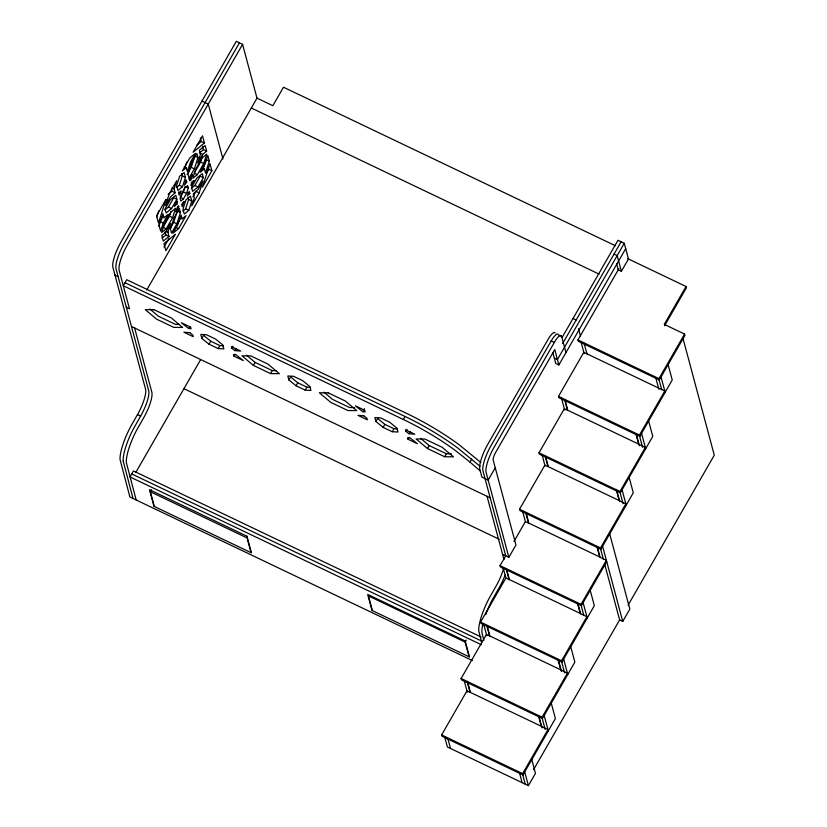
<?xml version="1.0" encoding="UTF-8"?>
<svg xmlns="http://www.w3.org/2000/svg" width="827" height="827" viewBox="0 0 827 827"><rect width="100%" height="100%" fill="white"/><g stroke="black" fill="none" stroke-linecap="round" stroke-linejoin="round"><path stroke-width="1.24" d="M156.83 216.808L158.712 210.906M158.629 226.164L160.128 221.481L163.26 216.033M163.26 222.98L160.645 231.178L159.135 225.523L162.909 213.655L164.004 217.739L168.274 214.255L163.26 222.98L160.128 221.481M174.115 188.938L176.72 180.741L169.266 193.714L165.483 205.582L170.383 197.064L175.128 192.743L174.115 188.938L172.016 187.936M166.227 228.779L161.699 232.47L164.697 223.073L171.075 211.97L175.603 208.28L172.605 217.677L166.227 228.779L163.084 227.28L169.463 216.178L170.962 211.485M176.606 187.481L179.314 185.269L182.312 175.872L181.671 173.453M184.897 167.767L186.726 162.051M167.922 232.356L170.744 223.497L165.731 232.222L161.792 235.437L163.301 241.091L169.018 236.439L167.922 232.356L165.834 231.353M176.906 204.176L177.35 201.044L174.363 206.243L176.906 204.176L174.817 203.173M180.451 193.073L181.144 190.882L178.601 192.96L179.211 195.224L180.451 193.073L178.353 192.071M182.457 186.768L185.455 177.371L184.152 172.533L179.635 176.223L176.637 185.62L177.929 190.458L182.457 186.768L179.314 185.269M170.166 228.49L173.711 222.318L177.298 211.05L180.441 212.549L176.844 223.817L171.53 233.08L170.445 229.038L174.042 217.77L179.356 208.518L180.441 212.549M183.418 198.873L180.276 197.374L183.398 191.947L185.145 186.437L188.287 187.936L186.53 193.446L183.418 198.873L180.762 201.033L180.131 198.666L181.888 193.156L185 187.739L187.646 185.579L188.287 187.936M187.098 174.538L191.233 167.333L194.469 157.192M190.841 179.935L192.526 174.642L189.528 179.852L189.786 180.793L190.841 179.935L188.742 178.932M194.376 168.832L197.963 157.564L196.888 153.533L191.564 162.785L187.977 174.052L189.052 178.084L194.376 168.832L191.233 167.333M182.932 211.102L185.651 208.88L188.639 199.483L187.998 197.064M197.343 174.631L192.815 178.322L195.813 168.925L202.191 157.823L206.709 154.132L203.721 163.529L197.343 174.631L194.2 173.132L200.579 162.04L202.45 156.158M188.783 210.378L191.781 200.982L190.479 196.144L185.961 199.834L182.963 209.231L184.256 214.069L188.783 210.378L185.651 208.88M203.122 169.08L206.15 159.59L209.283 161.089L205.499 172.946L204.403 168.873L202.315 167.871M199.142 192.887L202.925 181.03L198.035 189.548L193.28 193.859L194.304 197.663L191.688 205.861L199.142 192.887L196.009 191.388L192.898 196.795M239.437 42.849L124.112 243.551A21.151 5.396 -64.5 0 0 116.038 268.858L148.705 390.768A21.151 5.396 -64.5 0 1 140.642 416.074L133.623 428.438A31.726 8.094 -64.5 0 0 123.202 461.115M472.3 660.525L129.891 496.986L120.07 459.616A31.726 8.094 -64.5 0 1 130.48 426.939L137.499 414.575A21.151 5.396 -64.5 0 0 145.573 389.269L112.906 267.359A21.151 5.396 -64.5 0 1 120.969 242.053L236.305 41.35L242.58 44.348L127.244 245.05A21.151 5.396 -64.5 0 0 119.181 270.357L129.477 308.781L126.335 307.282M164.811 209.986L168.429 207.029L173.742 197.777L176.885 199.276L171.561 208.528L166.134 212.952L165.059 208.921L170.372 199.658L175.8 195.234L176.885 199.276M186.726 182.136L184.431 185.155L186.116 179.862L186.726 182.136L184.638 181.134M202.677 154.38L197.663 163.105L200.485 154.246L199.4 150.163L205.106 145.511L206.626 151.165L202.677 154.38L199.545 152.881L203.483 149.666L206.626 151.165M191.285 188.391L194.903 185.444L200.217 176.182L203.359 177.681L198.035 186.943L192.619 191.368L191.533 187.326L196.847 178.074L202.274 173.649L203.359 177.681M164.015 247.066L169.049 238.31M177.97 222.783L181.072 217.377M206.212 173.629L208.735 169.246L208.094 166.858M182.126 218.855L181.113 215.051L177.805 224.748L172.905 233.266L178.622 228.603L186.075 215.63L182.126 218.855L180.038 217.852M211.867 170.744L202.429 187.171L209.955 163.581L211.867 170.744L208.735 169.246M146.73 290.019L256.99 98.144L272.858 105.722L283.496 87.217L615.391 245.733M188.67 328.536L191.109 328.743L190.686 327.172L181.351 322.716L188.67 328.536L189.817 326.541M201.829 338.357L200.775 334.418L206.481 334.718L215.609 339.08L222.804 344.942L223.859 348.87L218.152 348.57L209.024 344.218L201.829 338.357L203.556 335.359L210.751 341.22L219.879 345.583L223.3 345.758M209.024 344.218L210.751 341.22M135.742 472.537L200.579 359.714M218.152 348.57L219.879 345.583M231.818 348.188L231.395 346.616L240.74 351.082L234.847 350.596L231.818 348.188L232.966 346.182M154.298 506.393L150.369 491.755L151.517 489.76M234.847 350.596L235.995 348.601M233.948 356.117L233.524 354.556L235.964 354.752L243.283 360.572L233.948 356.117L235.095 354.121M253.393 365.4L242.011 355.827L250.85 355.91L267.989 364.097L279.371 373.67L270.532 373.587L253.393 365.4L255.119 362.412L246.58 355.228M270.532 373.587L272.259 370.599L276.042 370.63M288.881 379.924L287.827 375.996L293.523 376.295L302.651 380.647L309.856 386.509L310.911 390.447L305.194 390.148L296.076 385.785L288.881 379.924L290.597 376.936L297.792 382.798L306.92 387.15L310.342 387.336M296.076 385.785L297.792 382.798M305.194 390.148L306.92 387.15M362.764 411.691L365.203 411.887L364.779 410.326L355.445 405.861L362.764 411.691L364.49 408.693M375.923 421.501L374.869 417.563L380.575 417.862L389.703 422.225L396.898 428.086L397.952 432.025L392.246 431.725L383.118 427.363L375.923 421.501L377.65 418.503L384.844 424.365L393.972 428.727L397.394 428.903M383.118 427.363L384.844 424.365M392.246 431.725L393.972 428.727M480.88 462.541L459.037 444.678A94.381 26.092 29.9 0 0 406.781 413.479L126.738 279.733L123.295 285.728L403.338 419.475L405.054 416.477A94.381 26.092 29.9 0 1 457.31 447.676L480.094 466.345M405.912 431.332L405.488 429.771L414.834 434.227L408.941 433.751L405.912 431.332L407.06 429.337M408.941 433.751L410.089 431.746M408.042 439.261L407.618 437.7L410.058 437.897L417.377 443.727L408.042 439.261L409.189 437.266M427.487 448.554L416.105 438.982L424.944 439.054L442.083 447.242L453.465 456.824L444.626 456.742L427.487 448.554L429.213 445.557L420.674 438.372M444.626 456.742L446.353 453.744L451.397 453.796M480.249 470.956L469.953 462.076L471.679 459.078M558.297 334.449A12.684 3.236 -64.5 0 0 551.196 340.92L491.042 445.608A21.151 5.396 -64.5 0 0 482.968 470.914L505.721 555.806L500.056 565.658L500.407 566.971L581.412 605.653L606.729 561.605M565.968 352.602L561.647 336.455A12.684 3.236 -64.5 0 0 554.328 342.419L494.174 447.107A21.151 5.396 -64.5 0 0 486.111 472.413L508.853 557.305L502.578 554.307M562.102 337.519L617.986 240.275L624.261 243.272L628.479 258.996L621.387 271.328L618.245 269.829L616.632 263.782M562.649 343.515L621.118 241.773M495.259 467.762L488.168 480.094L481.893 477.096L479.836 469.416A21.151 5.396 -64.5 0 1 487.899 444.109L548.053 339.421A12.684 3.236 -64.5 0 1 555.155 332.95M624.261 243.272L557.439 359.549L554.297 358.05M552.891 352.798L555.744 363.435L558.876 364.934L625.698 248.648M627.631 258.593L686.038 286.493L664.267 324.38L684.57 334.077L684.921 335.38L659.305 379.944L578.311 341.262L577.959 339.949L618.937 268.641M558.483 396.381L583.8 352.323L664.794 391.016L639.488 435.064L639.829 436.377L558.835 397.684L558.483 396.381L639.488 435.064M648.647 421.046L652.761 436.408L620.364 492.799L539.359 454.116L539.008 452.803L564.324 408.755L567.456 410.254M629.171 477.468L633.286 492.84L600.888 549.231L519.883 510.538L519.532 509.236L544.848 465.177L547.981 466.676M513.981 541.437L525.372 521.61L528.505 523.109M508.853 557.305L515.945 544.972L493.192 460.081A6.347 1.623 -64.5 0 1 495.621 452.483L554.762 349.563L558.876 364.934M469.074 656.741L465.146 642.093L466.294 640.098M590.22 590.323L594.334 605.695L561.936 662.086L480.932 623.393L480.58 622.09L505.897 578.032L509.039 579.531M570.744 646.755L574.858 662.127L542.46 718.508L461.456 679.825L461.104 678.512L486.421 634.464L489.563 635.963M664.619 325.683L686.389 287.796L686.038 286.493M551.268 703.177L555.393 718.549L522.984 774.94L441.98 736.247L441.628 734.945L466.945 690.886L470.087 692.385M659.305 379.944L658.954 378.642L684.57 334.077M639.829 436.377L672.237 379.986L668.123 364.614M620.364 492.799L620.012 491.496L645.329 447.438L639.054 444.44M600.888 549.231L600.536 547.919L625.853 503.87L619.578 500.873M581.412 605.653L581.061 604.351L606.377 560.293L600.102 557.295L597.27 546.75M561.936 662.086L561.585 660.773L586.901 616.725L580.626 613.727M542.46 718.508L542.109 717.205L567.425 673.147L561.151 670.159M522.984 774.94L522.633 773.627L547.95 729.579L541.675 726.582M533.601 769.617L619.712 619.754M628.075 605.199L714.28 455.181L682.782 337.592M444.709 736.991L447.376 746.967L528.381 785.65L535.472 773.317L531.792 759.61M604.754 564.459L619.619 619.919L622.752 621.418L629.843 609.086L609.695 533.901M196.568 145.376L201.302 141.51L204.434 143.009L193.084 152.271L202.522 135.845L204.434 143.009M186.282 167.747L182.343 170.972L189.796 157.998L195.503 153.336L190.613 161.854L187.305 171.551L186.282 167.747L184.194 166.754M168.139 194.386L171.995 191.244L175.128 192.743M204.403 168.873L200.144 172.347L205.158 163.622L207.763 155.424L209.283 161.089M189.817 193.652L187.264 195.72L189.207 191.378L189.817 193.652L187.719 192.65M162.071 238.042L165.886 234.94L169.018 236.439M179.294 324.422L175.51 324.391L158.36 316.203L149.832 309.019M354.649 407.587L349.604 407.535L332.454 399.348L323.926 392.163M614.037 254.106L617.169 255.605L621.387 271.328M251.325 108.006L599.089 274.109M201.974 101.09L208.249 104.078L222.949 158.918M573.028 318.509L576.161 320.008M194.831 156.065L197.963 157.564M577.959 339.949L658.954 378.642M200.579 162.04L203.721 163.529M558.504 334.956L561.647 336.455M551.196 340.92L554.328 342.419M182.312 175.872L185.455 177.371M194.903 185.444L198.035 186.943M183.398 191.947L186.53 193.446M188.639 199.483L191.781 200.982M168.429 207.029L171.561 208.528M169.463 216.178L172.605 217.677M161.916 216.736L164.004 217.739M173.711 222.318L176.844 223.817M175.479 227.105L178.622 228.603M539.008 452.803L620.012 491.496M114.963 275.05L118.096 276.549M125.011 282.731L405.054 416.477M255.119 362.412L272.259 370.599M429.213 445.557L446.353 453.744M519.532 509.236L600.536 547.919M131.483 326.5L490.184 497.813M183.935 388.669L499.136 539.214M500.056 565.658L581.061 604.351M137.499 414.575L140.642 416.074M480.58 622.09L561.585 660.773M481.2 637.028L133.426 470.935L129.984 476.921L481.242 644.688M131.71 473.933L481.8 641.142M150.369 491.755L247.087 537.953L251.015 552.591M465.146 642.093L368.428 595.905L372.346 610.543M461.104 678.512L542.109 717.205M441.628 734.945L522.633 773.627M469.953 462.076L455.594 450.674A94.381 26.092 29.9 0 0 403.338 419.475M661.031 376.947L665.146 392.318M658.84 378.993L661.693 389.641M655.697 377.474L658.871 389.321M641.556 433.379L645.67 448.751M639.364 435.426L642.538 447.252M636.552 435.105L639.405 445.753M635.994 434.237L638.64 444.109L567.787 410.275L565.141 400.402M584.11 343.277L586.963 353.946M622.08 489.801L626.194 505.173M578.497 328.732L580.502 336.207M580.978 341.809L584.151 353.636M619.899 491.848L623.062 503.674M616.756 490.359L619.609 500.997M616.187 489.429L619.165 500.542L548.311 466.697L545.665 456.824M564.645 399.73L567.487 410.378M602.604 546.233L622.752 621.418M561.502 398.232L564.676 410.058M600.412 548.249L603.431 559.528M597.042 547.092L599.689 556.974L528.835 523.129L526.189 513.257M545.21 456.339L547.877 466.263M583.128 602.656L587.253 618.027M542.078 454.84L545.065 466.004M580.947 604.713L583.8 615.35M577.804 603.214L580.657 613.851M577.566 603.524L580.213 613.396L509.36 579.562L506.713 569.679M525.693 512.585L528.546 523.233M563.652 659.088L567.777 674.46M522.55 511.096L525.403 521.734M561.471 661.135L564.634 672.961M558.328 659.636L561.502 671.462M558.091 659.946L560.737 669.829L489.884 635.984L487.237 626.111M487.041 496.314L503.984 559.548M506.217 569.017L509.07 579.655M544.176 715.51L548.301 730.882M503.074 567.518L505.928 578.156M541.995 717.567L545.158 729.383M538.863 716.068L542.026 727.884M538.615 716.378L541.261 726.251L470.408 692.416L467.431 681.303M486.741 625.45L489.594 636.087M524.711 771.942L528.381 785.65M483.609 623.951L486.772 635.767M522.571 774.186L525.238 784.151M519.439 772.687L522.106 782.652M483.816 640.305L481.903 632.438A31.726 8.094 -64.5 0 1 482.896 623.837M481.665 642.496L478.761 630.939A31.726 8.094 -64.5 0 1 489.181 598.252L496.2 585.898A21.151 5.396 -64.5 0 0 503.426 568.914M467.265 681.872L470.118 692.509M464.133 680.373L467.296 692.199M447.841 738.49L450.519 748.466M242.58 44.348L257.011 98.217M200.341 137.933L201.302 141.51M202.574 146.276L203.483 149.666M171.489 189.342L171.995 191.244M165.059 231.88L165.886 234.94M134.625 327.988L151.848 392.267A21.151 5.396 -64.5 0 1 143.774 417.573L136.755 429.937A31.726 8.094 -64.5 0 0 126.345 462.613L136.166 499.984M133.023 498.485L123.202 461.115M485.666 614.678A31.726 8.094 -64.5 0 1 485.883 614.068M486.121 613.448A31.726 8.094 -64.5 0 1 486.596 612.207M486.845 611.587A31.726 8.094 -64.5 0 1 492.313 599.751L499.332 587.397A21.151 5.396 -64.5 0 0 505.07 575.075M165.979 199.431L158.464 223.021L156.541 215.857L165.979 199.431M177.578 206.667L175.893 211.96L178.88 206.75L178.632 205.809L177.578 206.667M183.976 201.447L182.291 206.74L181.682 204.465L183.976 201.447M191.502 182.436L191.058 185.558L194.056 180.358L191.502 182.436M175.334 234.33L165.896 250.757L163.973 243.593L175.334 234.33M154.101 309.701L145.263 309.618L156.644 319.191L173.784 327.378L182.622 327.461L171.241 317.888L154.101 309.701M328.195 392.846L319.356 392.773L330.738 402.346L347.878 410.533L356.716 410.616L345.335 401.033L328.195 392.846M189.786 332.692L183.894 332.216L193.239 336.672L192.815 335.111L189.786 332.692M363.88 415.847L357.988 415.361L367.333 419.816L366.909 418.255L363.88 415.847M246.942 536.206L149.491 489.656L153.946 506.3L251.408 552.839L246.942 536.206M465.167 640.966L367.705 594.417L372.005 610.44L469.467 656.989L465.167 640.966"/></g></svg>
